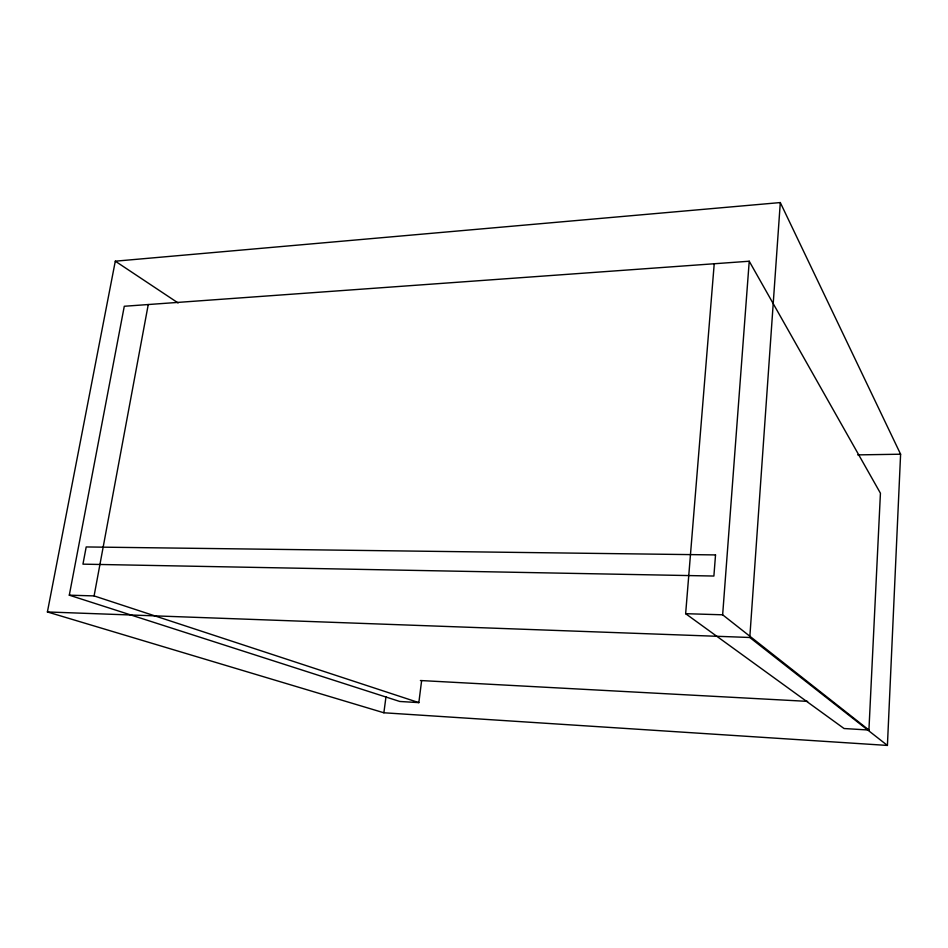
<?xml version="1.0" encoding="UTF-8"?>
<svg xmlns="http://www.w3.org/2000/svg" width="948" height="948" viewBox="0 0 948 948"><rect width="100%" height="100%" fill="white"/><g stroke="black" fill="none" stroke-linecap="round" stroke-linejoin="round"><path stroke-width="1.42" d="M887.411 745.436L900.6 454.211L780.299 202.564L115.3 261.186L47.4 611.958L383.869 712.778L887.411 745.436L749.785 637.483L47.4 611.958M714.223 263.757L685.641 613.688L844.064 728.526L868.925 730.043L880.431 493.209L749.228 261.233L124.283 306.263L69.299 595.178L399.795 701.473L418.838 702.622L421.611 680.735M749.785 637.483L780.299 202.564M868.925 730.043L722.649 614.802L749.228 261.233M383.869 712.778L386.002 696.638M69.299 595.178L94.089 595.913L148.255 304.533M857.715 454.886L900.6 454.211M685.641 613.688L722.649 614.802M420.402 680.522L807.649 701.378M94.089 595.913L418.838 702.622M115.3 261.186L178.117 302.957M715.527 554.924L713.891 576.04L82.95 564.155L86.197 546.949L715.527 554.924"/></g></svg>
